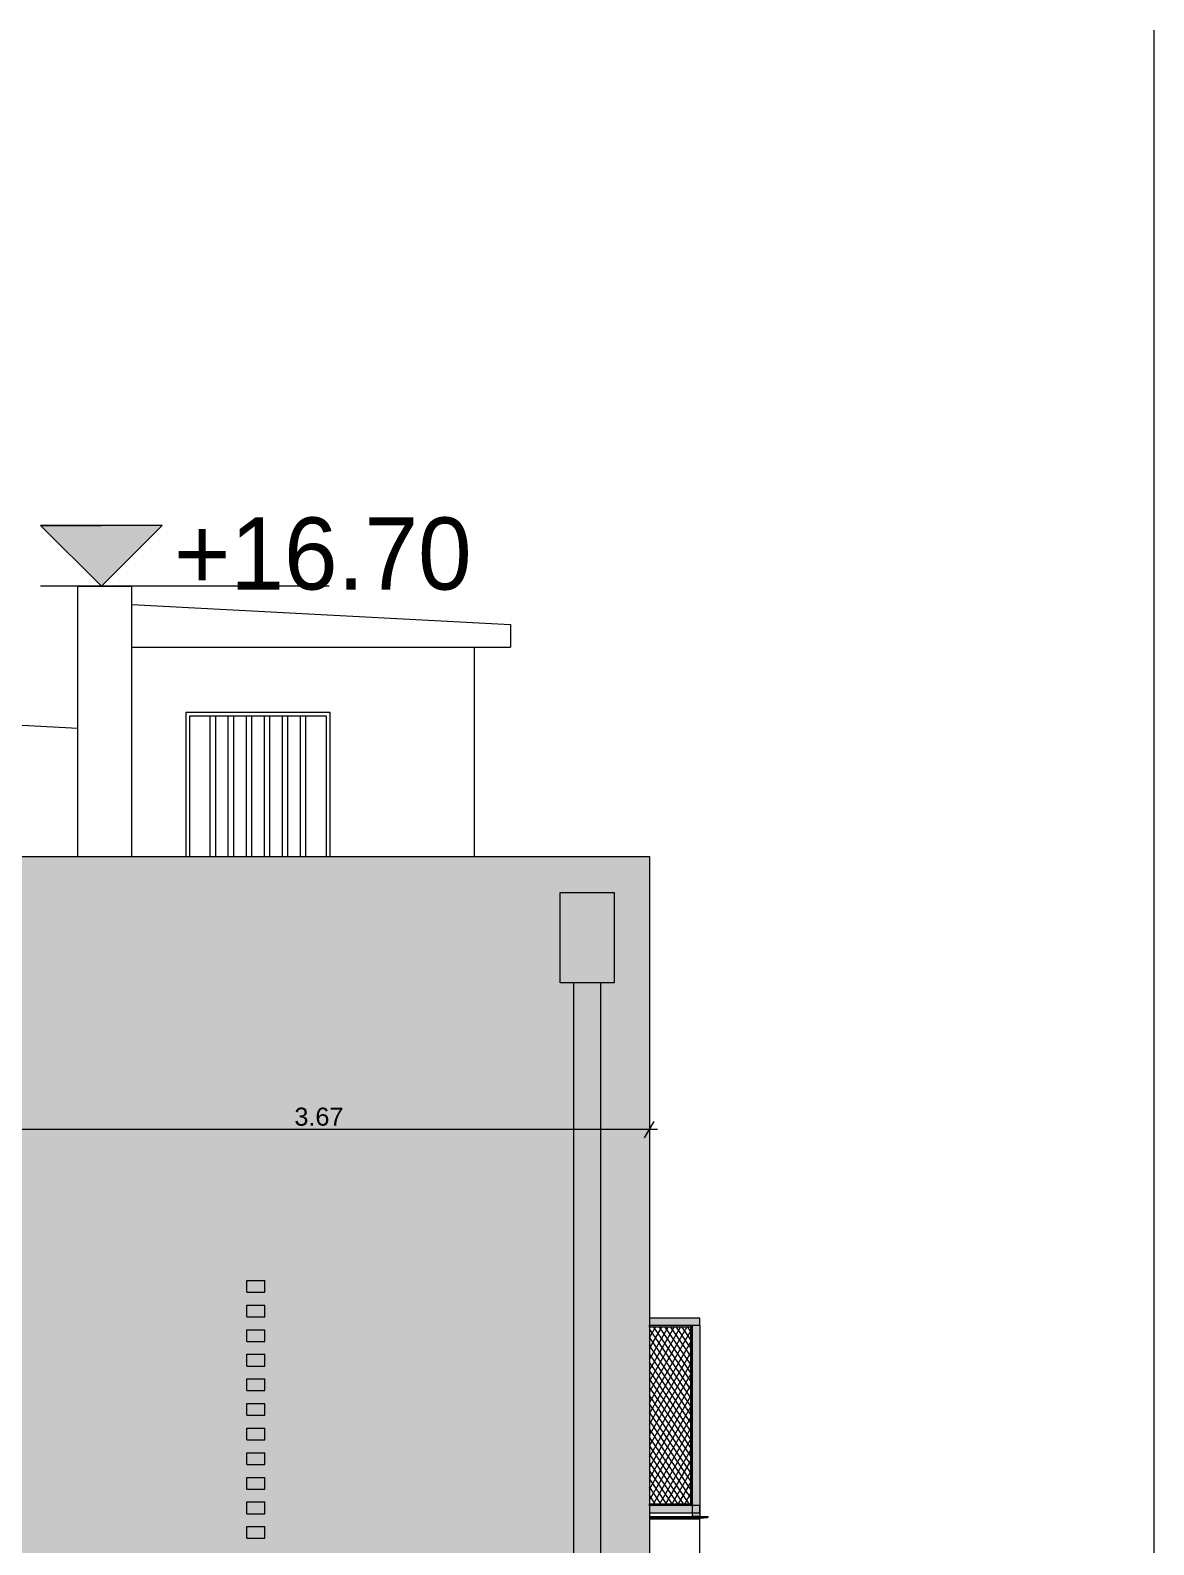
# Model space of a CAD drawing. Header units: millimetres. Extents: x 475206255 to 476720147, y 4620882299 to 4621447368.
# Drawn here: x 475436279 to 475442509, y 4621093089 to 4621101491 of the extents above; entities that cross this region are included whole.
import ezdxf

# ---------------------------------------------------------------- set-up
doc = ezdxf.new("R2010")
doc.units = ezdxf.units.MM
doc.header["$MEASUREMENT"] = 0
for name, color, linetype, lineweight in [('0_Pen_No__1_Pen_No__250', 7, 'Continuous', 0), ('0_Pen_No__250_Pen_No__142', 142, 'Continuous', 0), ('0_Pen_No__7_Pen_No__7', 7, 'Continuous', 0), ('Dimensioning - General_Pen_No__142', 142, 'Continuous', 0), ('New_2D Drafting - General_Pen_No__30_Pen_No__9_Pen_No__9_Pen_No__255', 255, 'Continuous', 0), ('New_2D Drafting - General_Pen_No__30_Pen_No__9_Pen_No__9_Pen_No__7', 7, 'Continuous', 0), ('New_2D Drafting - General_Pen_No__4', 7, 'Continuous', 0), ('New_2D Drafting - General_Pen_No__7', 7, 'Continuous', 0), ('New_shenobebi_Pen_No__7', 7, 'Continuous', 0), ('New_Structural - Bearing_Pen_No__1', 1, 'Continuous', 0), ('New_Structural - Bearing_Pen_No__250', 7, 'Continuous', 0), ('New_Structural - Bearing_Pen_No__7', 7, 'Continuous', 0), ('Structural - Bearing_Pen_No__7', 7, 'Continuous', 0), ('zoma_Pen_No__1_Pen_No__142', 142, 'Continuous', 0)]:
    doc.layers.add(name, color=color, linetype=linetype, lineweight=lineweight)
doc.layers.add('Dimensioning - General', color=7, linetype='Continuous')
doc.layers.add('New_2D Drafting - General_Pen_No__30_Pen_No__9_Pen_No__9_Pen_No__254', color=7, linetype='Continuous', lineweight=0, true_color=0xcccccc)
doc.styles.add('GENERATED_STYLE_2', font='arial.ttf')
doc.styles.add('GENERATED_STYLE_4', font='ACADMTAV.TTF')
doc.dimstyles.new('GENERATED_STYLE__18', dxfattribs={"dimtxt": 100, "dimasz": 68.640772, "dimexe": 0.18, "dimexo": 0.0625, "dimgap": 0, "dimtad": 1, "dimtih": 1, "dimtoh": 1, "dimlfac": 0.001, "dimzin": 0, "dimdsep": 46, "dimtxsty": 'GENERATED_STYLE_2', "dimblk": 'ARROWHEAD_2', "dimblk1": 'ARROWHEAD_2', "dimblk2": 'ARROWHEAD_2', "dimcen": 0.09, "dimse1": 1, "dimse2": 1, "dimclrd": 142, "dimclre": 142, "dimclrt": 142, "dimadec": 0, "dimazin": 0, "dimtfac": 1, "dimtdec": 4, "dimtmove": 0, "dimatfit": 3, "dimfxl": 1, "dimtolj": 1, "dimtzin": 0, "dimarcsym": 0})

# ---------------------------------------------------------------- blocks, each defined once
blk = doc.blocks.new('*D2082', base_point=(475826095.8, 4621095193.2))
at = {"layer": 'Dimensioning - General_Pen_No__142', "color": 142, "linetype": 'Continuous', "lineweight": 0, "transparency": 16777216}
for p, q in [((475436015.6, 4621095347.2), (475436067.7, 4621095437.5)), ((475436041.7, 4621095460.1), (475436041.7, 4621095324.6)), ((475439685.7, 4621095347.2), (475439737.9, 4621095437.5)), ((475439711.8, 4621095460.1), (475439711.8, 4621095324.6)), ((475439711.8, 4621095392.4), (475436041.7, 4621095392.4)), ((475439756, 4621095392.4), (475439711.8, 4621095392.4))]:
    blk.add_line(p, q, dxfattribs=at)
at = {"layer": 'Dimensioning - General_Pen_No__142', "color": 142, "lineweight": 0, "transparency": 16777216, "insert": (475437743.3, 4621095412.4), "char_height": 100, "attachment_point": 7, "style": 'GENERATED_STYLE_2'}
blk.add_mtext('\\A1;{\\pql;\\fArial|b0|i0|c204|p0;\\W1.000000;3.67}', dxfattribs=at)
blk = doc.blocks.new('ARROWHEAD_2')
at = {"color": 0, "linetype": 'Continuous', "lineweight": 0}
for p, q in [((0, 0), (-1, 0)), ((-0.38, -0.66), (0.38, 0.66))]:
    blk.add_line(p, q, dxfattribs=at)
blk = doc.blocks.new('*D2090', base_point=(475826095.8, 4621095193.2))
at = {"layer": 'Dimensioning - General_Pen_No__142', "color": 142, "linetype": 'Continuous', "lineweight": 0, "transparency": 16777216}
for p, q in [((475434415.7, 4621084878.1), (475434467.9, 4621084968.4)), ((475434441.8, 4621084991), (475434441.8, 4621084855.5)), ((475439711.8, 4621084923.2), (475434441.8, 4621084923.2)), ((475439685.7, 4621084878.1), (475439737.9, 4621084968.4)), ((475439711.8, 4621084991), (475439711.8, 4621084855.5)), ((475439756, 4621084923.2), (475439711.8, 4621084923.2))]:
    blk.add_line(p, q, dxfattribs=at)
at = {"layer": 'Dimensioning - General_Pen_No__142', "color": 142, "lineweight": 0, "transparency": 16777216, "insert": (475436943.4, 4621084943.2), "char_height": 100, "attachment_point": 7, "style": 'GENERATED_STYLE_2'}
blk.add_mtext('\\A1;{\\pql;\\fArial|b0|i0|c204|p0;\\W1.000000;5.27}', dxfattribs=at)

msp = doc.modelspace()

# ---------------------------------------------------------------- hatches: boundary and pattern name
at = {"layer": '0_Pen_No__250_Pen_No__142', "linetype": 'Continuous', "lineweight": 0}
msp.add_hatch(color=142, dxfattribs=at).paths.add_polyline_path([(475436673.044, 4621098406.595), (475437010.738, 4621098744.124), (475436335.515, 4621098744.289)])
at = {"layer": 'New_2D Drafting - General_Pen_No__30_Pen_No__9_Pen_No__9_Pen_No__254', "linetype": 'Continuous', "lineweight": 0, "true_color": 0xcccccc}
h = msp.add_hatch(dxfattribs=at)
h.set_pattern_fill('BRICK___RUNNING_BOND', color=254, style=0, pattern_type=2)
h.set_pattern_definition([(0, (475432041.68, 4621091916.26), (0, 66.64), []), (90, (475432041.68, 4621091916.26), (-244.8, 0), [66.64, -66.64]), (90, (475432164.08, 4621091982.9), (-244.8, 0), [66.64, -66.64])])
h.paths.add_polyline_path([(475424371.373, 4621096906.641), (475439711.81, 4621096906.638), (475439711.82, 4621083607.048), (475424371.373, 4621083607.048)])
h.paths.add_polyline_path([(475429041.371, 4621086207.044), (475430641.371, 4621086207.044), (475430641.371, 4621084607.044), (475429041.371, 4621084607.044)], flags=0)
h.paths.add_polyline_path([(475428342.137, 4621092607.044), (475428342.137, 4621091007.044), (475429242.137, 4621091007.044), (475429242.137, 4621092607.044)], flags=0)
h.paths.add_polyline_path([(475428342.137, 4621094207.044), (475428342.137, 4621095807.045), (475429242.137, 4621095807.045), (475429242.137, 4621094207.044)], flags=0)
h.paths.add_polyline_path([(475428342.137, 4621089407.044), (475428342.137, 4621087807.044), (475429242.137, 4621087807.044), (475429242.137, 4621089407.044)], flags=0)
h.paths.add_polyline_path([(475435231.675, 4621093027.05), (475435231.675, 4621090047.084), (475433591.204, 4621090047.084), (475433591.204, 4621090607.044), (475434991.204, 4621090607.044), (475434991.204, 4621092607.044), (475432691.204, 4621092607.044), (475432691.204, 4621090047.084), (475431441.676, 4621090047.084), (475431441.676, 4621089827.05), (475435231.675, 4621089827.05), (475435231.675, 4621086847.05), (475433591.204, 4621086847.05), (475433591.204, 4621087407.044), (475434991.204, 4621087407.044), (475434991.204, 4621089407.044), (475433591.204, 4621089407.044), (475432691.204, 4621089407.044), (475432691.204, 4621086847.05), (475431441.676, 4621086847.05), (475431441.676, 4621086627.05), (475436041.675, 4621086627.05), (475436041.675, 4621086847.05), (475436041.675, 4621089827.05), (475436041.675, 4621090047.084), (475436041.675, 4621096447.05), (475435231.675, 4621096447.05), (475431441.676, 4621096447.05), (475431441.676, 4621096227.05), (475435231.675, 4621096227.05), (475435231.675, 4621093247.084), (475433591.204, 4621093247.084), (475433591.204, 4621093807.044), (475434991.204, 4621093807.044), (475434991.204, 4621095807.044), (475432691.204, 4621095807.044), (475432691.204, 4621093807.044), (475432691.204, 4621093247.084), (475431441.676, 4621093247.084), (475431441.676, 4621093027.05)], flags=0)
h.paths.add_polyline_path([(475434441.816, 4621084607.045), (475434441.816, 4621086207.044), (475432841.816, 4621086207.044), (475432841.816, 4621084607.045)], flags=0)
at = {"layer": 'New_2D Drafting - General_Pen_No__30_Pen_No__9_Pen_No__9_Pen_No__255', "linetype": 'Continuous', "lineweight": 0}
for points in [[(475439516.811, 4621096207.07), (475439216.811, 4621096207.07), (475439216.811, 4621096707.07), (475439516.811, 4621096707.07)], [(475439291.811, 4621083545.829), (475439441.811, 4621083567.285), (475439441.811, 4621096207.07), (475439291.811, 4621096207.07)], [(475439991.479, 4621094346.261), (475439711.812, 4621094346.261), (475439711.812, 4621094306.261), (475439991.479, 4621094306.261)], [(475439941.472, 4621094296.261), (475439711.812, 4621094296.261), (475439711.812, 4621094306.261), (475439951.472, 4621094306.261)], [(475439941.472, 4621093316.26), (475439951.472, 4621093306.26), (475439951.472, 4621094306.261), (475439941.472, 4621094296.261)], [(475439991.479, 4621093246.26), (475439951.472, 4621093246.26), (475439951.472, 4621094306.261), (475439991.479, 4621094306.261)], [(475439951.841, 4621093306.26), (475439711.812, 4621093306.26), (475439711.812, 4621093316.26), (475439941.841, 4621093316.26)], [(475439991.479, 4621093306.26), (475439711.812, 4621093306.26), (475439711.812, 4621093266.26), (475439991.479, 4621093266.26)]]:
    msp.add_hatch(color=255, dxfattribs=at).paths.add_polyline_path(points)
at = {"layer": 'New_2D Drafting - General_Pen_No__7', "linetype": 'Continuous', "lineweight": 0}
h = msp.add_hatch(dxfattribs=at)
h.set_pattern_fill('BATT_INSULATION', style=0, pattern_type=2)
h.set_pattern_definition([(60, (475826095.757, 4621095193.19), (-25.980762, 15), []), (124.306619, (475826095.757, 4621095193.19), (23.8156986, 11.25), [])])
h.paths.add_polyline_path([(475439711.812, 4621093316.26), (475439941.472, 4621093316.26), (475439941.472, 4621094296.261), (475439711.812, 4621094296.261)])

# ---------------------------------------------------------------- linework, layer by layer
at = {"layer": '0_Pen_No__1_Pen_No__250', "color": 7, "linetype": 'Continuous', "lineweight": 0, "flags": 128}
for points in [[(475436673.044, 4621098406.595), (475436335.515, 4621098744.289), (475436673.127, 4621098744.206)], [(475436673.044, 4621098406.595), (475437010.738, 4621098744.124), (475436673.127, 4621098744.206)], [(475437935.433, 4621098406.287), (475436335.433, 4621098406.678)]]:
    msp.add_lwpolyline(points, dxfattribs=at)
at = {"layer": '0_Pen_No__250_Pen_No__142', "color": 142, "linetype": 'Continuous', "lineweight": 0, "flags": 128}
msp.add_lwpolyline([(475436673.044, 4621098406.595), (475437010.738, 4621098744.124), (475436335.515, 4621098744.289)], close=True, dxfattribs=at)
at = {"layer": '0_Pen_No__7_Pen_No__7', "color": 7, "linetype": 'Continuous', "lineweight": 0}
for p, q in [((475436841.678, 4621098305.348), (475438941.678, 4621098194.747)), ((475438941.678, 4621098194.747), (475438941.678, 4621098068.61)), ((475436841.678, 4621098068.61), (475438941.678, 4621098068.61)), ((475435908.54, 4621097652.943), (475436541.669, 4621097619.598))]:
    msp.add_line(p, q, dxfattribs=at)
at = {"layer": 'New_2D Drafting - General_Pen_No__30_Pen_No__9_Pen_No__9_Pen_No__7', "color": 7, "linetype": 'Continuous', "lineweight": 0, "flags": 128}
for points in [[(475424371.373, 4621096906.641), (475439711.81, 4621096906.638), (475439711.82, 4621083607.048), (475424371.373, 4621083607.048)], [(475439516.811, 4621096207.07), (475439216.811, 4621096207.07), (475439216.811, 4621096707.07), (475439516.811, 4621096707.07)], [(475439291.811, 4621083545.829), (475439441.811, 4621083567.285), (475439441.811, 4621096207.07), (475439291.811, 4621096207.07)], [(475439991.479, 4621094346.261), (475439711.812, 4621094346.261), (475439711.812, 4621094306.261), (475439991.479, 4621094306.261)], [(475439941.472, 4621094296.261), (475439711.812, 4621094296.261), (475439711.812, 4621094306.261), (475439951.472, 4621094306.261)], [(475439941.472, 4621093316.26), (475439951.472, 4621093306.26), (475439951.472, 4621094306.261), (475439941.472, 4621094296.261)], [(475439991.479, 4621093246.26), (475439951.472, 4621093246.26), (475439951.472, 4621094306.261), (475439991.479, 4621094306.261)], [(475439951.841, 4621093306.26), (475439711.812, 4621093306.26), (475439711.812, 4621093316.26), (475439941.841, 4621093316.26)], [(475439991.479, 4621093306.26), (475439711.812, 4621093306.26), (475439711.812, 4621093266.26), (475439991.479, 4621093266.26)]]:
    msp.add_lwpolyline(points, close=True, dxfattribs=at)
at = {"layer": 'New_2D Drafting - General_Pen_No__4', "color": 7, "linetype": 'Continuous', "lineweight": 0, "flags": 128}
msp.add_lwpolyline([(475439711.812, 4621093316.26), (475439941.472, 4621093316.26), (475439941.472, 4621094296.261), (475439711.812, 4621094296.261)], close=True, dxfattribs=at)
at = {"layer": 'New_shenobebi_Pen_No__7', "color": 7, "linetype": 'Continuous', "lineweight": 0}
for p, q in [((475437276.678, 4621096906.638), (475437276.678, 4621097686.496)), ((475437306.678, 4621096906.638), (475437306.678, 4621097686.496)), ((475437376.678, 4621096906.638), (475437376.678, 4621097686.496)), ((475437406.678, 4621096906.638), (475437406.678, 4621097686.496)), ((475437476.678, 4621096906.638), (475437476.678, 4621097686.496)), ((475437506.678, 4621096906.638), (475437506.678, 4621097686.496)), ((475437576.678, 4621096906.638), (475437576.678, 4621097686.496)), ((475437606.678, 4621096906.638), (475437606.678, 4621097686.496)), ((475437676.678, 4621096906.638), (475437676.678, 4621097686.496)), ((475437706.678, 4621096906.638), (475437706.678, 4621097686.496)), ((475437776.678, 4621096906.638), (475437776.678, 4621097686.496)), ((475437806.678, 4621096906.638), (475437806.678, 4621097686.496))]:
    msp.add_line(p, q, dxfattribs=at)
for points in [[(475437941.678, 4621096906.638), (475437941.678, 4621097706.496), (475437141.678, 4621097706.496), (475437141.678, 4621096906.638)], [(475437921.678, 4621096906.638), (475437921.678, 4621097686.496), (475437161.678, 4621097686.496), (475437161.678, 4621096906.638)]]:
    msp.add_lwpolyline(points, dxfattribs=at)
at = {"layer": 'New_Structural - Bearing_Pen_No__1', "color": 1, "linetype": 'Continuous', "lineweight": 0}
msp.add_line((475442508.694, 4621101491.2), (475442508.694, 4621074759.874), dxfattribs=at)
at = {"layer": 'New_Structural - Bearing_Pen_No__250', "color": 7, "linetype": 'Continuous', "lineweight": 0}
for p, q in [((475437478.907, 4621094554.695), (475437578.579, 4621094554.695)), ((475437478.907, 4621094489.695), (475437478.907, 4621094554.695)), ((475437578.579, 4621094489.695), (475437578.579, 4621094554.695)), ((475437478.907, 4621094489.695), (475437578.579, 4621094489.695)), ((475437478.907, 4621094418.178), (475437578.579, 4621094418.178)), ((475437478.907, 4621094353.178), (475437478.907, 4621094418.178)), ((475437578.579, 4621094353.178), (475437578.579, 4621094418.178)), ((475437478.907, 4621094353.178), (475437578.579, 4621094353.178)), ((475437478.907, 4621094281.661), (475437578.579, 4621094281.661)), ((475437478.907, 4621094216.661), (475437478.907, 4621094281.661)), ((475437578.579, 4621094216.661), (475437578.579, 4621094281.661)), ((475437478.907, 4621094216.661), (475437578.579, 4621094216.661)), ((475437478.907, 4621094145.143), (475437578.579, 4621094145.143)), ((475437478.907, 4621094080.143), (475437478.907, 4621094145.143)), ((475437478.907, 4621094080.143), (475437578.579, 4621094080.143)), ((475437578.579, 4621094080.143), (475437578.579, 4621094145.143)), ((475437478.907, 4621094008.626), (475437578.579, 4621094008.626)), ((475437478.907, 4621093943.626), (475437478.907, 4621094008.626)), ((475437578.579, 4621093943.626), (475437578.579, 4621094008.626)), ((475437478.907, 4621093943.626), (475437578.579, 4621093943.626)), ((475437478.907, 4621093872.109), (475437578.579, 4621093872.109)), ((475437478.907, 4621093807.109), (475437478.907, 4621093872.109)), ((475437578.579, 4621093807.109), (475437578.579, 4621093872.109)), ((475437478.907, 4621093807.109), (475437578.579, 4621093807.109)), ((475437478.907, 4621093735.591), (475437578.579, 4621093735.591)), ((475437478.907, 4621093670.591), (475437478.907, 4621093735.591)), ((475437478.907, 4621093670.591), (475437578.579, 4621093670.591)), ((475437578.579, 4621093670.591), (475437578.579, 4621093735.591)), ((475437478.907, 4621093599.074), (475437578.579, 4621093599.074)), ((475437478.907, 4621093534.074), (475437478.907, 4621093599.074)), ((475437578.579, 4621093534.074), (475437578.579, 4621093599.074)), ((475437478.907, 4621093534.074), (475437578.579, 4621093534.074)), ((475437478.907, 4621093462.557), (475437578.579, 4621093462.557)), ((475437478.907, 4621093397.557), (475437478.907, 4621093462.557)), ((475437578.579, 4621093397.557), (475437578.579, 4621093462.557)), ((475437478.907, 4621093397.557), (475437578.579, 4621093397.557)), ((475437478.907, 4621093326.04), (475437578.579, 4621093326.04)), ((475437478.907, 4621093261.04), (475437478.907, 4621093326.04)), ((475437578.579, 4621093261.04), (475437578.579, 4621093326.04)), ((475437478.907, 4621093261.04), (475437578.579, 4621093261.04)), ((475437478.907, 4621093189.522), (475437578.579, 4621093189.522)), ((475437478.907, 4621093124.522), (475437478.907, 4621093189.522)), ((475437578.579, 4621093124.522), (475437578.579, 4621093189.522)), ((475437478.907, 4621093124.522), (475437578.579, 4621093124.522))]:
    msp.add_line(p, q, dxfattribs=at)
at = {"layer": 'New_Structural - Bearing_Pen_No__7', "color": 7, "linetype": 'Continuous', "lineweight": 0}
for p, q in [((475436541.678, 4621096906.638), (475436541.678, 4621098406.496)), ((475436541.678, 4621098406.496), (475436841.678, 4621098406.496)), ((475436841.678, 4621096906.697), (475436841.678, 4621098406.554)), ((475438741.678, 4621096906.638), (475438741.678, 4621098068.61))]:
    msp.add_line(p, q, dxfattribs=at)
at = {"layer": 'Structural - Bearing_Pen_No__7', "color": 7, "linetype": 'Continuous', "lineweight": 0}
for p, q in [((475439711.785, 4621093246.267), (475440037.804, 4621093246.267)), ((475439711.785, 4621093243.772), (475440037.804, 4621093243.772)), ((475439711.785, 4621093239.817), (475440033.342, 4621093239.817)), ((475439995.941, 4621093235.827), (475440033.342, 4621093239.817)), ((475440033.342, 4621093239.817), (475440034.564, 4621093240.077)), ((475440034.564, 4621093240.077), (475440036.267, 4621093240.944)), ((475440036.267, 4621093240.944), (475440037.405, 4621093242.242)), ((475440037.405, 4621093242.242), (475440037.804, 4621093243.772)), ((475440037.804, 4621093243.772), (475440037.804, 4621093246.267)), ((475439711.785, 4621093235.827), (475439995.941, 4621093235.827)), ((475439711.785, 4621093231.872), (475439991.478, 4621093231.872)), ((475439991.478, 4621093231.872), (475439991.878, 4621093233.403)), ((475439991.479, 4621093040.662), (475439991.478, 4621093231.872)), ((475439991.878, 4621093233.403), (475439993.016, 4621093234.701)), ((475439993.016, 4621093234.701), (475439994.719, 4621093235.568)), ((475439994.719, 4621093235.568), (475439995.941, 4621093235.827))]:
    msp.add_line(p, q, dxfattribs=at)

# ---------------------------------------------------------------- texts
at = {"layer": 'zoma_Pen_No__1_Pen_No__142', "color": 142, "linetype": 'Continuous', "lineweight": 0, "insert": (475437075.347, 4621098382.851), "char_height": 400, "attachment_point": 7, "rotation": 359.9860128, "style": 'GENERATED_STYLE_4'}
msp.add_mtext('\\A1;{\\pql;\\fAcadMtavr|b0|i0|c0|p0;\\W1.000000;+1\\fAcadMtavr|b0|i0|c0|p0;\\W1.000000;6\\fAcadMtavr|b0|i0|c0|p0;\\W1.000000;.70}', dxfattribs=at)

# ---------------------------------------------------------------- dimensions: what is measured, and where the dimension line sits
at = {"layer": 'Dimensioning - General', "color": 142, "linetype": 'Continuous', "lineweight": 0}
for base, p2, picture, middle in [((475436041.674, 4621095392.367), (475436041.674, 4621095805.855), '*D2082', (475437872.74, 4621095462.367)), ((475434441.815, 4621084923.247), (475434441.815, 4621086207.044), '*D2090', (475437072.81, 4621084993.247))]:
    dim = msp.add_linear_dim(base=base, p1=(475439711.81, 4621095191.6), p2=p2, angle=180, dimstyle='GENERATED_STYLE__18', dxfattribs=at)
    dim.commit()
    dim.dimension.update_dxf_attribs({"geometry": picture, "text_midpoint": middle, "dimtype": 160})

doc.saveas('drawing.dxf')
